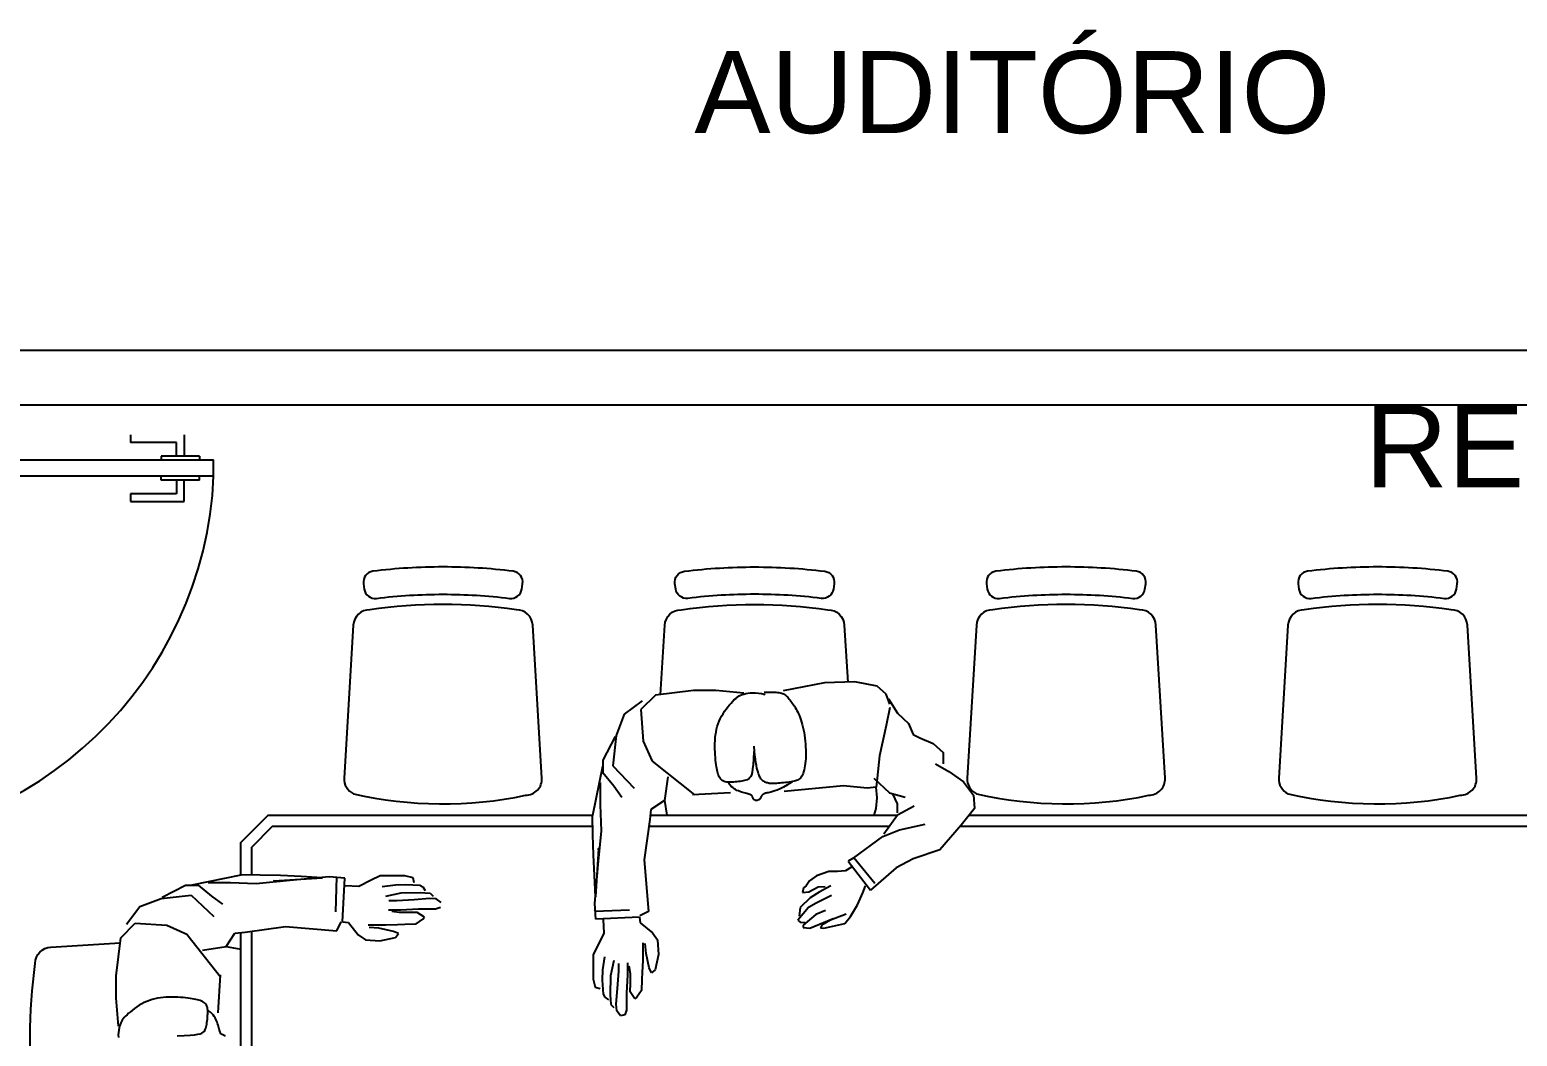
# Model space of a CAD drawing. Header units: millimetres. Extents: x 165 to 269, y 52 to 121.
# Drawn here: x 195.995 to 198.717, y 59.121 to 60.962 of the extents above; entities that cross this region are included whole.
import ezdxf

# ---------------------------------------------------------------- set-up
doc = ezdxf.new("R2010")
doc.units = ezdxf.units.MM
doc.layers.add('FAM ARQUITETURA', color=253, linetype='Continuous')
doc.styles.get("Standard").update_dxf_attribs({"font": 'arial.ttf'})

# ---------------------------------------------------------------- blocks, each defined once
blk = doc.blocks.new('FAM ARQUITETURA')
at = {"layer": 'FAM ARQUITETURA'}
for p, q in [((10.36, -2.8), (5.53, -2.8)), ((9.4, -2.9), (5.63, -2.9)), ((6.1781, -2.954), (6.1781, -2.968)), ((6.2761, -2.954), (6.2761, -2.993)), ((6.1921, -2.968), (6.1781, -2.968)), ((6.2621, -2.968), (6.1921, -2.968)), ((6.1921, -2.968), (6.1921, -2.968)), ((6.3041, -2.993), (6.2341, -2.993)), ((6.2341, -2.993), (6.2341, -3)), ((6.2621, -2.993), (6.2621, -2.968)), ((6.3041, -2.993), (6.3041, -3)), ((5.63, -3), (6.33, -3)), ((6.33, -3.03), (6.33, -3)), ((6.33, -3.03), (5.63, -3.03)), ((6.2341, -3.037), (6.2341, -3.03)), ((6.3041, -3.037), (6.2341, -3.037)), ((6.2621, -3.037), (6.2621, -3.062)), ((6.2761, -3.076), (6.2761, -3.037)), ((6.3041, -3.037), (6.3041, -3.03)), ((6.1781, -3.062), (6.1781, -3.076)), ((6.1921, -3.062), (6.1781, -3.062)), ((6.1921, -3.062), (6.1921, -3.062)), ((6.2621, -3.062), (6.1921, -3.062)), ((6.1781, -3.076), (6.2761, -3.076))]:
    blk.add_line(p, q, dxfattribs=at)
at = {"layer": 'FAM ARQUITETURA', "linetype": 'Continuous'}
for p, q in [((7.208, -3.4221), (7.1386, -3.4303)), ((7.2491, -3.4221), (7.208, -3.4221)), ((7.3003, -3.4264), (7.2491, -3.4221)), ((7.2942, -3.4304), (7.297, -3.4293)), ((7.297, -3.4293), (7.3001, -3.4283)), ((7.3001, -3.4283), (7.3035, -3.4274)), ((7.3035, -3.4274), (7.3073, -3.4267)), ((7.3073, -3.4267), (7.3115, -3.4262)), ((7.3115, -3.4262), (7.3162, -3.4259)), ((7.3162, -3.4259), (7.3212, -3.426)), ((7.3212, -3.426), (7.3267, -3.4265)), ((7.3267, -3.4265), (7.3326, -3.4275)), ((7.3326, -3.4275), (7.339, -3.4289)), ((7.3372, -3.4249), (7.3423, -3.4249)), ((7.3423, -3.4249), (7.347, -3.4249)), ((7.347, -3.4249), (7.3512, -3.4249)), ((7.3512, -3.4249), (7.355, -3.4249)), ((7.355, -3.4249), (7.3584, -3.425)), ((7.3584, -3.425), (7.3616, -3.4252)), ((7.3616, -3.4252), (7.3644, -3.4255)), ((7.3644, -3.4255), (7.3669, -3.4259)), ((7.3669, -3.4259), (7.3691, -3.4264)), ((7.3691, -3.4264), (7.3711, -3.4271)), ((7.3711, -3.4271), (7.3729, -3.428)), ((7.4478, -3.408), (7.3721, -3.4222)), ((7.3729, -3.428), (7.3746, -3.429)), ((7.3746, -3.429), (7.3761, -3.4301)), ((7.5034, -3.406), (7.4478, -3.408)), ((7.5442, -3.4141), (7.5034, -3.406)), ((7.5608, -3.4286), (7.5442, -3.4141)), ((7.567, -3.4469), (7.5608, -3.4286)), ((7.114, -3.4406), (7.0812, -3.4651)), ((7.1386, -3.4303), (7.1119, -3.4568)), ((7.2649, -3.4598), (7.2679, -3.4557)), ((7.2679, -3.4557), (7.2709, -3.4518)), ((7.2709, -3.4518), (7.2739, -3.4481)), ((7.2739, -3.4481), (7.2768, -3.4448)), ((7.2768, -3.4448), (7.2796, -3.4418)), ((7.2796, -3.4418), (7.2821, -3.4391)), ((7.2821, -3.4391), (7.2846, -3.4368)), ((7.2846, -3.4368), (7.2869, -3.4349)), ((7.2869, -3.4349), (7.2892, -3.4332)), ((7.2892, -3.4332), (7.2916, -3.4317)), ((7.2916, -3.4317), (7.2942, -3.4304)), ((7.3761, -3.4301), (7.3776, -3.4314)), ((7.3776, -3.4314), (7.379, -3.4328)), ((7.379, -3.4328), (7.3804, -3.4343)), ((7.3804, -3.4343), (7.3819, -3.4359)), ((7.3819, -3.4359), (7.3833, -3.4377)), ((7.3833, -3.4377), (7.3848, -3.4395)), ((7.3848, -3.4395), (7.3863, -3.4415)), ((7.3863, -3.4415), (7.3879, -3.4436)), ((7.3879, -3.4436), (7.3894, -3.4458)), ((7.3894, -3.4458), (7.391, -3.4482)), ((7.391, -3.4482), (7.3926, -3.4506)), ((7.3926, -3.4506), (7.3941, -3.4531)), ((7.3941, -3.4531), (7.3957, -3.4558)), ((7.3957, -3.4558), (7.3973, -3.4586)), ((7.567, -3.4531), (7.5607, -3.4859)), ((7.5649, -3.4368), (7.5811, -3.4634)), ((7.0812, -3.4651), (7.0666, -3.5041)), ((7.1119, -3.4568), (7.1157, -3.5144)), ((7.2515, -3.4878), (7.2531, -3.4829)), ((7.2531, -3.4829), (7.2549, -3.4781)), ((7.2549, -3.4781), (7.257, -3.4734)), ((7.257, -3.4734), (7.2594, -3.4687)), ((7.2594, -3.4687), (7.2621, -3.4642)), ((7.2621, -3.4642), (7.2649, -3.4598)), ((7.3973, -3.4586), (7.3988, -3.4615)), ((7.3988, -3.4615), (7.4003, -3.4647)), ((7.4003, -3.4647), (7.4018, -3.4681)), ((7.4018, -3.4681), (7.4032, -3.4717)), ((7.4032, -3.4717), (7.4046, -3.4755)), ((7.4046, -3.4755), (7.4059, -3.4797)), ((7.4059, -3.4797), (7.4071, -3.4841)), ((7.5811, -3.4634), (7.6015, -3.4819)), ((7.6015, -3.4819), (7.6098, -3.5024)), ((7.0646, -3.5061), (7.0421, -3.5491)), ((7.0666, -3.5041), (7.0604, -3.5594)), ((7.2475, -3.5134), (7.2479, -3.5081)), ((7.2479, -3.5081), (7.2484, -3.5029)), ((7.2484, -3.5029), (7.2492, -3.4978)), ((7.2492, -3.4978), (7.2503, -3.4928)), ((7.2503, -3.4928), (7.2515, -3.4878)), ((7.4071, -3.4841), (7.4083, -3.4887)), ((7.4083, -3.4887), (7.4093, -3.4935)), ((7.4093, -3.4935), (7.4103, -3.4985)), ((7.4103, -3.4985), (7.4111, -3.5036)), ((7.4111, -3.5036), (7.4118, -3.5089)), ((7.4118, -3.5089), (7.4124, -3.5142)), ((7.5607, -3.4859), (7.5483, -3.5412)), ((7.6098, -3.5024), (7.6222, -3.5084)), ((7.6222, -3.5084), (7.6468, -3.5187)), ((7.1157, -3.5144), (7.1323, -3.5512)), ((7.2472, -3.5187), (7.2475, -3.5134)), ((7.2472, -3.524), (7.2472, -3.5187)), ((7.2472, -3.5293), (7.2472, -3.524)), ((7.2474, -3.5345), (7.2472, -3.5293)), ((7.2477, -3.5396), (7.2474, -3.5345)), ((7.3182, -3.5333), (7.3176, -3.5466)), ((7.3196, -3.5327), (7.3189, -3.5238)), ((7.3204, -3.5406), (7.3196, -3.5327)), ((7.4124, -3.5142), (7.4129, -3.5196)), ((7.4129, -3.5196), (7.4132, -3.5251)), ((7.4132, -3.5251), (7.4135, -3.5305)), ((7.4135, -3.5305), (7.4135, -3.5358)), ((7.4135, -3.5358), (7.4135, -3.541)), ((7.6468, -3.5187), (7.6651, -3.5352)), ((7.6651, -3.5352), (7.665, -3.5558)), ((7.024, -3.6501), (7.0421, -3.5604)), ((7.0421, -3.5491), (7.0421, -3.5717)), ((7.0604, -3.5594), (7.0994, -3.6005)), ((7.1323, -3.5512), (7.21, -3.6128)), ((7.2481, -3.5444), (7.2477, -3.5396)), ((7.2485, -3.5491), (7.2481, -3.5444)), ((7.249, -3.5534), (7.2485, -3.5491)), ((7.2495, -3.5575), (7.249, -3.5534)), ((7.25, -3.5612), (7.2495, -3.5575)), ((7.2506, -3.5646), (7.25, -3.5612)), ((7.2512, -3.5677), (7.2506, -3.5646)), ((7.3161, -3.5653), (7.3152, -3.5715)), ((7.3169, -3.5572), (7.3161, -3.5653)), ((7.3176, -3.5466), (7.3169, -3.5572)), ((7.3213, -3.5476), (7.3204, -3.5406)), ((7.3222, -3.5537), (7.3213, -3.5476)), ((7.3232, -3.559), (7.3222, -3.5537)), ((7.3242, -3.5636), (7.3232, -3.559)), ((7.3252, -3.5676), (7.3242, -3.5636)), ((7.4113, -3.5635), (7.4105, -3.5671)), ((7.412, -3.5596), (7.4113, -3.5635)), ((7.4125, -3.5553), (7.412, -3.5596)), ((7.413, -3.5508), (7.4125, -3.5553)), ((7.4133, -3.546), (7.413, -3.5508)), ((7.4135, -3.541), (7.4133, -3.546)), ((7.5483, -3.5412), (7.5441, -3.5822)), ((7.6509, -3.5558), (7.6754, -3.57)), ((7.0379, -3.6312), (7.0379, -3.5902)), ((7.0421, -3.5717), (7.0624, -3.5962)), ((7.1609, -3.58), (7.1547, -3.623)), ((7.2519, -3.5706), (7.2512, -3.5677)), ((7.2526, -3.5732), (7.2519, -3.5706)), ((7.2534, -3.5757), (7.2526, -3.5732)), ((7.2543, -3.5779), (7.2534, -3.5757)), ((7.2552, -3.5799), (7.2543, -3.5779)), ((7.2562, -3.5818), (7.2552, -3.5799)), ((7.2574, -3.5834), (7.2562, -3.5818)), ((7.2587, -3.5849), (7.2574, -3.5834)), ((7.2602, -3.5862), (7.2587, -3.5849)), ((7.2619, -3.5872), (7.2602, -3.5862)), ((7.2639, -3.5881), (7.2619, -3.5872)), ((7.2662, -3.5888), (7.2639, -3.5881)), ((7.2688, -3.5892), (7.2662, -3.5888)), ((7.2716, -3.5895), (7.2688, -3.5892)), ((7.2746, -3.5896), (7.2716, -3.5895)), ((7.2747, -3.5944), (7.2722, -3.5911)), ((7.2777, -3.5895), (7.2746, -3.5896)), ((7.281, -3.5894), (7.2777, -3.5895)), ((7.2842, -3.5891), (7.281, -3.5894)), ((7.2875, -3.5888), (7.2842, -3.5891)), ((7.2906, -3.5884), (7.2875, -3.5888)), ((7.2936, -3.5881), (7.2906, -3.5884)), ((7.2964, -3.5877), (7.2936, -3.5881)), ((7.2991, -3.5872), (7.2964, -3.5877)), ((7.3016, -3.5866), (7.2991, -3.5872)), ((7.3039, -3.5859), (7.3016, -3.5866)), ((7.3061, -3.5851), (7.3039, -3.5859)), ((7.3081, -3.584), (7.3061, -3.5851)), ((7.3098, -3.5827), (7.3081, -3.584)), ((7.3114, -3.5812), (7.3098, -3.5827)), ((7.3128, -3.579), (7.3114, -3.5812)), ((7.3141, -3.5759), (7.3128, -3.579)), ((7.3152, -3.5715), (7.3141, -3.5759)), ((7.3261, -3.571), (7.3252, -3.5676)), ((7.327, -3.574), (7.3261, -3.571)), ((7.3279, -3.5765), (7.327, -3.574)), ((7.3288, -3.5787), (7.3279, -3.5765)), ((7.3296, -3.5805), (7.3288, -3.5787)), ((7.3305, -3.5821), (7.3296, -3.5805)), ((7.3314, -3.5834), (7.3305, -3.5821)), ((7.3323, -3.5846), (7.3314, -3.5834)), ((7.3334, -3.5857), (7.3323, -3.5846)), ((7.3345, -3.5867), (7.3334, -3.5857)), ((7.3358, -3.5876), (7.3345, -3.5867)), ((7.3371, -3.5885), (7.3358, -3.5876)), ((7.3386, -3.5892), (7.3371, -3.5885)), ((7.3401, -3.5899), (7.3386, -3.5892)), ((7.3416, -3.5905), (7.3401, -3.5899)), ((7.3433, -3.591), (7.3416, -3.5905)), ((7.345, -3.5914), (7.3433, -3.591)), ((7.3467, -3.5917), (7.345, -3.5914)), ((7.3486, -3.5919), (7.3467, -3.5917)), ((7.3505, -3.592), (7.3486, -3.5919)), ((7.3526, -3.592), (7.3505, -3.592)), ((7.3548, -3.592), (7.3526, -3.592)), ((7.3572, -3.5919), (7.3548, -3.592)), ((7.3599, -3.5917), (7.3572, -3.5919)), ((7.3628, -3.5915), (7.3599, -3.5917)), ((7.3659, -3.5912), (7.3628, -3.5915)), ((7.3692, -3.5909), (7.3659, -3.5912)), ((7.3726, -3.5905), (7.3692, -3.5909)), ((7.3761, -3.5902), (7.3726, -3.5905)), ((7.3796, -3.5898), (7.3761, -3.5902)), ((7.383, -3.5893), (7.3796, -3.5898)), ((7.3886, -3.5894), (7.3803, -3.5944)), ((7.3862, -3.5889), (7.383, -3.5893)), ((7.3892, -3.5884), (7.3862, -3.5889)), ((7.392, -3.5879), (7.3892, -3.5884)), ((7.3944, -3.5873), (7.392, -3.5879)), ((7.3966, -3.5866), (7.3944, -3.5873)), ((7.3986, -3.5858), (7.3966, -3.5866)), ((7.4004, -3.5848), (7.3986, -3.5858)), ((7.4021, -3.5836), (7.4004, -3.5848)), ((7.4036, -3.5822), (7.4021, -3.5836)), ((7.405, -3.5805), (7.4036, -3.5822)), ((7.4063, -3.5784), (7.405, -3.5805)), ((7.4075, -3.5761), (7.4063, -3.5784)), ((7.4086, -3.5734), (7.4075, -3.5761)), ((7.4096, -3.5704), (7.4086, -3.5734)), ((7.4105, -3.5671), (7.4096, -3.5704)), ((7.5379, -3.5822), (7.5669, -3.609)), ((7.5441, -3.5822), (7.542, -3.5987)), ((7.6754, -3.57), (7.702, -3.5886)), ((7.702, -3.5886), (7.7203, -3.6131)), ((7.0624, -3.5962), (7.0769, -3.6167)), ((7.2756, -3.6088), (7.2062, -3.6128)), ((7.2772, -3.5972), (7.2747, -3.5944)), ((7.2797, -3.5995), (7.2772, -3.5972)), ((7.2823, -3.6015), (7.2797, -3.5995)), ((7.285, -3.6031), (7.2823, -3.6015)), ((7.2876, -3.6045), (7.285, -3.6031)), ((7.2903, -3.6056), (7.2876, -3.6045)), ((7.2929, -3.6066), (7.2903, -3.6056)), ((7.2956, -3.6075), (7.2929, -3.6066)), ((7.2982, -3.6084), (7.2956, -3.6075)), ((7.3008, -3.6091), (7.2982, -3.6084)), ((7.3032, -3.6098), (7.3008, -3.6091)), ((7.3055, -3.6105), (7.3032, -3.6098)), ((7.3076, -3.611), (7.3055, -3.6105)), ((7.3094, -3.6116), (7.3076, -3.611)), ((7.311, -3.6121), (7.3094, -3.6116)), ((7.3123, -3.6126), (7.311, -3.6121)), ((7.3133, -3.6131), (7.3123, -3.6126)), ((7.314, -3.6136), (7.3133, -3.6131)), ((7.3146, -3.6141), (7.314, -3.6136)), ((7.3151, -3.6146), (7.3146, -3.6141)), ((7.3154, -3.6152), (7.3151, -3.6146)), ((7.3157, -3.6158), (7.3154, -3.6152)), ((7.316, -3.6165), (7.3157, -3.6158)), ((7.3163, -3.6173), (7.316, -3.6165)), ((7.3166, -3.6181), (7.3163, -3.6173)), ((7.317, -3.6189), (7.3166, -3.6181)), ((7.3174, -3.6198), (7.317, -3.6189)), ((7.3179, -3.6206), (7.3174, -3.6198)), ((7.3298, -3.6198), (7.3292, -3.6205)), ((7.3302, -3.6191), (7.3298, -3.6198)), ((7.3307, -3.6183), (7.3302, -3.6191)), ((7.3311, -3.6175), (7.3307, -3.6183)), ((7.3314, -3.6167), (7.3311, -3.6175)), ((7.3318, -3.616), (7.3314, -3.6167)), ((7.3322, -3.6153), (7.3318, -3.616)), ((7.3326, -3.6146), (7.3322, -3.6153)), ((7.3331, -3.614), (7.3326, -3.6146)), ((7.3336, -3.6134), (7.3331, -3.614)), ((7.3341, -3.6128), (7.3336, -3.6134)), ((7.3347, -3.6123), (7.3341, -3.6128)), ((7.3353, -3.6118), (7.3347, -3.6123)), ((7.336, -3.6114), (7.3353, -3.6118)), ((7.3367, -3.611), (7.336, -3.6114)), ((7.3375, -3.6106), (7.3367, -3.611)), ((7.3385, -3.6103), (7.3375, -3.6106)), ((7.3396, -3.6099), (7.3385, -3.6103)), ((7.341, -3.6096), (7.3396, -3.6099)), ((7.3427, -3.6092), (7.341, -3.6096)), ((7.3446, -3.6087), (7.3427, -3.6092)), ((7.347, -3.6082), (7.3446, -3.6087)), ((7.3497, -3.6076), (7.347, -3.6082)), ((7.353, -3.6068), (7.3497, -3.6076)), ((7.3568, -3.6056), (7.353, -3.6068)), ((7.3614, -3.6039), (7.3568, -3.6056)), ((7.3667, -3.6015), (7.3614, -3.6039)), ((7.373, -3.5984), (7.3667, -3.6015)), ((7.3803, -3.5944), (7.373, -3.5984)), ((7.4826, -3.5964), (7.3741, -3.6066)), ((7.5258, -3.6007), (7.4826, -3.5964)), ((7.542, -3.5987), (7.5258, -3.6007)), ((7.5669, -3.609), (7.5956, -3.617)), ((7.581, -3.6293), (7.5728, -3.611)), ((7.7203, -3.6131), (7.7224, -3.6376)), ((7.0399, -3.6783), (7.0379, -3.6312)), ((7.1301, -3.6393), (7.1281, -3.6578)), ((7.1547, -3.623), (7.1301, -3.6393)), ((7.1547, -3.623), (7.1592, -3.65)), ((7.3185, -3.6213), (7.3179, -3.6206)), ((7.3192, -3.6219), (7.3185, -3.6213)), ((7.32, -3.6225), (7.3192, -3.6219)), ((7.3209, -3.6228), (7.32, -3.6225)), ((7.3219, -3.623), (7.3209, -3.6228)), ((7.3229, -3.6231), (7.3219, -3.623)), ((7.324, -3.6231), (7.3229, -3.6231)), ((7.325, -3.6229), (7.324, -3.6231)), ((7.326, -3.6226), (7.325, -3.6229)), ((7.327, -3.6222), (7.326, -3.6226)), ((7.3278, -3.6217), (7.327, -3.6222)), ((7.3286, -3.6211), (7.3278, -3.6217)), ((7.3292, -3.6205), (7.3286, -3.6211)), ((7.581, -3.6458), (7.581, -3.6293)), ((7.6118, -3.6336), (7.581, -3.6498)), ((7.7224, -3.6376), (7.6978, -3.6684)), ((7.1281, -3.6578), (7.1176, -3.7316)), ((7.581, -3.6498), (7.5565, -3.6848)), ((7.5852, -3.6766), (7.6322, -3.6664)), ((7.6978, -3.6684), (7.6587, -3.7134)), ((7.0337, -3.7398), (7.0399, -3.6783)), ((7.5013, -3.728), (7.5544, -3.6888)), ((7.5544, -3.6888), (7.5852, -3.6766)), ((7.5012, -3.7278), (7.4908, -3.7338)), ((7.5398, -3.7749), (7.5012, -3.7278)), ((7.6587, -3.7134), (7.6097, -3.7299)), ((7.0274, -3.8114), (7.0337, -3.7398)), ((7.1176, -3.7316), (7.1259, -3.826)), ((7.4556, -3.753), (7.4333, -3.7611)), ((7.4718, -3.753), (7.4556, -3.753)), ((7.4859, -3.7515), (7.4718, -3.753)), ((7.4971, -3.7449), (7.4859, -3.7515)), ((7.4908, -3.7338), (7.5319, -3.7872)), ((7.5789, -3.7461), (7.5319, -3.7872)), ((7.6097, -3.7299), (7.5789, -3.7461)), ((6.2358, -3.8001), (6.2788, -3.7776)), ((6.2788, -3.7776), (6.3014, -3.7776)), ((6.3798, -3.7595), (6.2901, -3.7776)), ((6.3014, -3.7776), (6.3259, -3.798)), ((6.3609, -3.7734), (6.3199, -3.7734)), ((6.408, -3.7755), (6.3609, -3.7734)), ((6.4695, -3.7692), (6.408, -3.7755)), ((6.5411, -3.7629), (6.4695, -3.7692)), ((6.5699, -3.765), (6.5411, -3.7629)), ((6.5536, -3.8265), (6.5556, -3.7629)), ((6.566, -3.8447), (6.5699, -3.765)), ((6.5705, -3.7782), (6.5954, -3.7797)), ((6.5954, -3.7797), (6.6181, -3.7684)), ((6.6181, -3.7684), (6.6347, -3.76)), ((6.6347, -3.76), (6.6793, -3.76)), ((6.6385, -3.7804), (6.6627, -3.7773)), ((6.6627, -3.7773), (6.6815, -3.7766)), ((6.6793, -3.76), (6.6943, -3.7638)), ((6.6815, -3.7766), (6.7072, -3.7781)), ((6.6943, -3.7638), (6.6966, -3.7728)), ((6.7072, -3.7781), (6.7125, -3.7812)), ((6.7125, -3.7812), (6.7171, -3.7879)), ((7.4096, -3.7827), (7.4074, -3.7915)), ((7.414, -3.779), (7.4096, -3.7827)), ((7.42, -3.77), (7.414, -3.779)), ((7.4193, -3.79), (7.4362, -3.7812)), ((7.4333, -3.7611), (7.42, -3.77)), ((7.4362, -3.7812), (7.4489, -3.7804)), ((7.4592, -3.779), (7.4378, -3.7908)), ((7.5178, -3.7916), (7.5229, -3.779)), ((6.1948, -3.8167), (6.2338, -3.8022)), ((6.2338, -3.8022), (6.2891, -3.7959)), ((6.2891, -3.7959), (6.3302, -3.8349)), ((6.3259, -3.798), (6.3464, -3.8125)), ((6.6453, -3.7978), (6.6732, -3.7917)), ((6.665, -3.8068), (6.6506, -3.8068)), ((6.6967, -3.8046), (6.665, -3.8068)), ((6.6732, -3.7917), (6.708, -3.791)), ((6.7254, -3.8023), (6.6967, -3.8046)), ((6.708, -3.791), (6.7261, -3.7925)), ((6.7374, -3.803), (6.7254, -3.8023)), ((6.7261, -3.7925), (6.7314, -3.7978)), ((6.7466, -3.8098), (6.7374, -3.803)), ((7.4215, -3.8011), (7.4029, -3.819)), ((7.4074, -3.7915), (7.4193, -3.79)), ((7.4378, -3.7908), (7.4215, -3.8011)), ((7.4607, -3.7967), (7.4325, -3.8108)), ((7.5081, -3.8138), (7.5178, -3.7916)), ((6.1703, -3.8495), (6.1948, -3.8167)), ((6.6498, -3.8227), (6.6717, -3.8227)), ((6.6695, -3.828), (6.6559, -3.8258)), ((6.6876, -3.828), (6.6695, -3.828)), ((6.6717, -3.8227), (6.705, -3.8211)), ((6.7027, -3.828), (6.6876, -3.828)), ((6.7156, -3.8362), (6.7027, -3.828)), ((6.705, -3.8211), (6.736, -3.8211)), ((6.7125, -3.8401), (6.7156, -3.8362)), ((6.736, -3.8211), (6.745, -3.8182)), ((7.0295, -3.8402), (7.0274, -3.8114)), ((7.091, -3.8239), (7.0274, -3.8259)), ((7.1091, -3.8363), (7.0295, -3.8402)), ((7.1091, -3.8363), (7.1107, -3.8469)), ((7.1259, -3.826), (7.1096, -3.834)), ((7.4185, -3.819), (7.3992, -3.8419)), ((7.4029, -3.819), (7.4014, -3.8345)), ((7.4318, -3.8315), (7.4088, -3.8508)), ((7.4325, -3.8108), (7.4185, -3.819)), ((7.4496, -3.8241), (7.4318, -3.8315)), ((7.4873, -3.8308), (7.4585, -3.8419)), ((7.4851, -3.8479), (7.4955, -3.8353)), ((7.4955, -3.8353), (7.5081, -3.8138)), ((6.16, -3.8741), (6.1865, -3.8475)), ((6.1865, -3.8475), (6.2441, -3.8512)), ((6.2441, -3.8512), (6.2809, -3.8678)), ((6.369, -3.8657), (6.3875, -3.8636)), ((6.3875, -3.8636), (6.4613, -3.8532)), ((6.4613, -3.8532), (6.5556, -3.8614)), ((6.5556, -3.8614), (6.5636, -3.8452)), ((6.566, -3.8447), (6.5766, -3.8462)), ((6.5766, -3.8462), (6.5947, -3.8688)), ((6.6128, -3.8507), (6.6453, -3.8506)), ((6.6325, -3.8568), (6.6144, -3.8552)), ((6.659, -3.8628), (6.6325, -3.8568)), ((6.6453, -3.8506), (6.6665, -3.8499)), ((6.668, -3.8665), (6.659, -3.8628)), ((6.6665, -3.8499), (6.6801, -3.8491)), ((6.6801, -3.8491), (6.7004, -3.8484)), ((6.7004, -3.8484), (6.7125, -3.8401)), ((7.0427, -3.8408), (7.0442, -3.8657)), ((7.1107, -3.8469), (7.1333, -3.8651)), ((7.3992, -3.8419), (7.4029, -3.8456)), ((7.4029, -3.8456), (7.4126, -3.8464)), ((7.4088, -3.8508), (7.4088, -3.8552)), ((7.4088, -3.8552), (7.4206, -3.8567)), ((7.4206, -3.8567), (7.4637, -3.839)), ((7.4429, -3.8508), (7.4407, -3.856)), ((7.4407, -3.856), (7.4466, -3.8567)), ((7.4585, -3.8419), (7.4429, -3.8508)), ((7.4466, -3.8567), (7.4851, -3.8479)), ((6.1518, -3.9435), (6.16, -3.8741)), ((6.2809, -3.8678), (6.3425, -3.9455)), ((6.3097, -3.8965), (6.3527, -3.8902)), ((6.3527, -3.8902), (6.369, -3.8657)), ((6.3527, -3.8902), (6.3797, -3.8947)), ((6.5947, -3.8688), (6.6076, -3.8779)), ((6.6076, -3.8779), (6.634, -3.8794)), ((6.634, -3.8794), (6.6627, -3.8734)), ((6.6627, -3.8734), (6.668, -3.8665)), ((7.0329, -3.8884), (7.0245, -3.905)), ((7.0442, -3.8657), (7.0329, -3.8884)), ((7.1151, -3.8831), (7.1151, -3.9157)), ((7.1212, -3.9028), (7.1197, -3.8847)), ((7.1333, -3.8651), (7.1424, -3.8779)), ((7.1424, -3.8779), (7.1439, -3.9044)), ((7.0245, -3.905), (7.0245, -3.9496)), ((7.0449, -3.9088), (7.0418, -3.933)), ((7.0623, -3.9156), (7.0562, -3.9435)), ((7.1151, -3.9157), (7.1144, -3.9368)), ((7.1272, -3.9293), (7.1212, -3.9028)), ((7.1439, -3.9044), (7.1378, -3.933)), ((6.1518, -3.9847), (6.1518, -3.9435)), ((6.3385, -4.0111), (6.3425, -3.9417)), ((7.0418, -3.933), (7.0411, -3.9518)), ((7.0562, -3.9435), (7.0554, -3.9783)), ((7.0691, -3.967), (7.0713, -3.9353)), ((7.0713, -3.9353), (7.0713, -3.9209)), ((7.0872, -3.942), (7.0856, -3.9753)), ((7.0872, -3.9201), (7.0872, -3.942)), ((7.0925, -3.9398), (7.0902, -3.9262)), ((7.0925, -3.9579), (7.0925, -3.9398)), ((7.1144, -3.9368), (7.1136, -3.9504)), ((7.131, -3.9383), (7.1272, -3.9293)), ((7.1378, -3.933), (7.131, -3.9383)), ((7.0245, -3.9496), (7.0282, -3.9647)), ((7.0282, -3.9647), (7.0373, -3.9669)), ((7.0411, -3.9518), (7.0426, -3.9775)), ((7.0667, -3.9957), (7.0691, -3.967)), ((7.0924, -3.973), (7.0925, -3.9579)), ((7.1007, -3.9859), (7.0924, -3.973)), ((7.1128, -3.9708), (7.1046, -3.9829)), ((7.1136, -3.9504), (7.1128, -3.9708)), ((6.1561, -4.0358), (6.1518, -3.9847)), ((6.1895, -4.0005), (6.1854, -4.0034)), ((6.1939, -3.9976), (6.1895, -4.0005)), ((6.1984, -3.9949), (6.1939, -3.9976)), ((6.2031, -3.9925), (6.1984, -3.9949)), ((6.2078, -3.9904), (6.2031, -3.9925)), ((6.2126, -3.9886), (6.2078, -3.9904)), ((6.2175, -3.9871), (6.2126, -3.9886)), ((6.2225, -3.9858), (6.2175, -3.9871)), ((6.2275, -3.9848), (6.2225, -3.9858)), ((6.2326, -3.984), (6.2275, -3.9848)), ((6.2378, -3.9834), (6.2326, -3.984)), ((6.2431, -3.983), (6.2378, -3.9834)), ((6.2484, -3.9828), (6.2431, -3.983)), ((6.2537, -3.9827), (6.2484, -3.9828)), ((6.259, -3.9828), (6.2537, -3.9827)), ((6.2642, -3.983), (6.259, -3.9828)), ((6.2693, -3.9832), (6.2642, -3.983)), ((6.2741, -3.9836), (6.2693, -3.9832)), ((6.2788, -3.984), (6.2741, -3.9836)), ((6.2831, -3.9845), (6.2788, -3.984)), ((6.2872, -3.985), (6.2831, -3.9845)), ((6.2909, -3.9856), (6.2872, -3.985)), ((6.2943, -3.9861), (6.2909, -3.9856)), ((6.2974, -3.9868), (6.2943, -3.9861)), ((6.3003, -3.9874), (6.2974, -3.9868)), ((6.3029, -3.9882), (6.3003, -3.9874)), ((6.3053, -3.989), (6.3029, -3.9882)), ((6.3076, -3.9898), (6.3053, -3.989)), ((6.3096, -3.9907), (6.3076, -3.9898)), ((6.3115, -3.9918), (6.3096, -3.9907)), ((6.3131, -3.9929), (6.3115, -3.9918)), ((6.3146, -3.9942), (6.3131, -3.9929)), ((6.3159, -3.9957), (6.3146, -3.9942)), ((6.3169, -3.9975), (6.3159, -3.9957)), ((6.3178, -3.9994), (6.3169, -3.9975)), ((6.3185, -4.0017), (6.3178, -3.9994)), ((7.0426, -3.9775), (7.0456, -3.9828)), ((7.0456, -3.9828), (7.0524, -3.9874)), ((7.0554, -3.9783), (7.057, -3.9964)), ((7.057, -3.9964), (7.0622, -4.0017)), ((7.0675, -4.0077), (7.0667, -3.9957)), ((7.0856, -3.9753), (7.0856, -4.0063)), ((7.1046, -3.9829), (7.1007, -3.9859)), ((6.1614, -4.0272), (6.1601, -4.0297)), ((6.1629, -4.0248), (6.1614, -4.0272)), ((6.1646, -4.0224), (6.1629, -4.0248)), ((6.1665, -4.0201), (6.1646, -4.0224)), ((6.1688, -4.0177), (6.1665, -4.0201)), ((6.1715, -4.0151), (6.1688, -4.0177)), ((6.1745, -4.0123), (6.1715, -4.0151)), ((6.1778, -4.0094), (6.1745, -4.0123)), ((6.1815, -4.0064), (6.1778, -4.0094)), ((6.1854, -4.0034), (6.1815, -4.0064)), ((6.3178, -4.0291), (6.3181, -4.0261)), ((6.3181, -4.0261), (6.3185, -4.023)), ((6.3189, -4.0043), (6.3185, -4.0017)), ((6.3185, -4.023), (6.3188, -4.0198)), ((6.3188, -4.0198), (6.319, -4.0165)), ((6.3192, -4.0071), (6.3189, -4.0043)), ((6.319, -4.0165), (6.3192, -4.0133)), ((6.3193, -4.0101), (6.3192, -4.0071)), ((6.3192, -4.0133), (6.3193, -4.0101)), ((6.3241, -4.0102), (6.3208, -4.0077)), ((6.3268, -4.0127), (6.3241, -4.0102)), ((6.3292, -4.0153), (6.3268, -4.0127)), ((6.3312, -4.0179), (6.3292, -4.0153)), ((6.3328, -4.0205), (6.3312, -4.0179)), ((6.3342, -4.0231), (6.3328, -4.0205)), ((6.3353, -4.0258), (6.3342, -4.0231)), ((6.3363, -4.0285), (6.3353, -4.0258)), ((7.0743, -4.0169), (7.0675, -4.0077)), ((7.0826, -4.0153), (7.0743, -4.0169)), ((7.0856, -4.0063), (7.0826, -4.0153)), ((6.1559, -4.0471), (6.1556, -4.0517)), ((6.1556, -4.0517), (6.1557, -4.0567)), ((6.1564, -4.0428), (6.1559, -4.0471)), ((6.1571, -4.039), (6.1564, -4.0428)), ((6.158, -4.0356), (6.1571, -4.039)), ((6.159, -4.0325), (6.158, -4.0356)), ((6.1601, -4.0297), (6.159, -4.0325)), ((6.263, -4.0537), (6.2763, -4.0531)), ((6.2763, -4.0531), (6.2869, -4.0524)), ((6.2869, -4.0524), (6.295, -4.0516)), ((6.295, -4.0516), (6.3012, -4.0507)), ((6.3012, -4.0507), (6.3056, -4.0496)), ((6.3056, -4.0496), (6.3087, -4.0484)), ((6.3087, -4.0484), (6.3109, -4.047)), ((6.3109, -4.047), (6.3124, -4.0454)), ((6.3124, -4.0454), (6.3137, -4.0436)), ((6.3137, -4.0436), (6.3147, -4.0416)), ((6.3147, -4.0416), (6.3156, -4.0395)), ((6.3156, -4.0395), (6.3163, -4.0371)), ((6.3163, -4.0371), (6.3169, -4.0346)), ((6.3169, -4.0346), (6.3174, -4.032)), ((6.3174, -4.032), (6.3178, -4.0291)), ((6.3372, -4.0311), (6.3363, -4.0285)), ((6.3381, -4.0337), (6.3372, -4.0311)), ((6.3388, -4.0363), (6.3381, -4.0337)), ((6.3395, -4.0387), (6.3388, -4.0363)), ((6.3402, -4.041), (6.3395, -4.0387)), ((6.3407, -4.0431), (6.3402, -4.041)), ((6.3413, -4.0449), (6.3407, -4.0431)), ((6.3418, -4.0465), (6.3413, -4.0449)), ((6.3423, -4.0478), (6.3418, -4.0465)), ((6.3428, -4.0488), (6.3423, -4.0478)), ((6.3433, -4.0496), (6.3428, -4.0488)), ((6.3438, -4.0502), (6.3433, -4.0496)), ((6.3443, -4.0506), (6.3438, -4.0502)), ((6.3449, -4.0509), (6.3443, -4.0506)), ((6.3455, -4.0512), (6.3449, -4.0509)), ((6.3462, -4.0515), (6.3455, -4.0512)), ((6.347, -4.0518), (6.3462, -4.0515)), ((6.3478, -4.0521), (6.347, -4.0518)), ((6.3486, -4.0525), (6.3478, -4.0521)), ((6.3495, -4.053), (6.3486, -4.0525)), ((6.3503, -4.0535), (6.3495, -4.053)), ((6.351, -4.0541), (6.3503, -4.0535)), ((6.3516, -4.0548), (6.351, -4.0541))]:
    blk.add_line(p, q, dxfattribs=at)
at = {"layer": 'FAM ARQUITETURA', "linetype": 'ByBlock'}
for points in [[(6.7497, -3.2458, -0.030867), (6.8716, -3.2533, 0.408428), (6.8939, -3.2363), (6.8953, -3.2264, 0.419966), (6.878, -3.2037, 0.030916), (6.7497, -3.1958, 0.030916), (6.6214, -3.2037, 0.419966), (6.6041, -3.2264), (6.6055, -3.2363, 0.408428), (6.6277, -3.2533, -0.030867)], [(7.3198, -3.2458, 0.030867), (7.1978, -3.2533, -0.408428), (7.1756, -3.2363), (7.1741, -3.2264, -0.419966), (7.1915, -3.2037, -0.030916), (7.3198, -3.1958, -0.030916), (7.4481, -3.2037, -0.419966), (7.4654, -3.2264), (7.464, -3.2363, -0.408428), (7.4417, -3.2533, 0.030867)], [(7.8898, -3.2458, -0.030867), (8.0118, -3.2533, 0.408428), (8.0341, -3.2363), (8.0355, -3.2264, 0.419966), (8.0182, -3.2037, 0.030916), (7.8898, -3.1958, 0.030916), (7.7615, -3.2037, 0.419966), (7.7442, -3.2264), (7.7456, -3.2363, 0.408428), (7.7679, -3.2533, -0.030867)], [(8.4599, -3.2458, -0.030867), (8.5819, -3.2533, 0.408428), (8.6041, -3.2363), (8.6056, -3.2264, 0.419966), (8.5882, -3.2037, 0.030916), (8.4599, -3.1958, 0.030916), (8.3316, -3.2037, 0.419966), (8.3143, -3.2264), (8.3157, -3.2363, 0.408428), (8.338, -3.2533, -0.030867)], [(6.6155, -3.274, 0.399285), (6.5855, -3.3025), (6.5686, -3.5819, 0.305593), (6.5859, -3.6106, 0.109362), (6.9009, -3.6134, 0.429301), (6.9308, -3.5819), (6.9139, -3.3025, 0.399285), (6.8839, -3.274, 0.071734)], [(7.7556, -3.274, 0.399285), (7.7256, -3.3025), (7.7087, -3.5819, 0.305593), (7.726, -3.6106, 0.109362), (8.041, -3.6134, 0.429301), (8.071, -3.5819), (8.0541, -3.3025, 0.399285), (8.0241, -3.274, 0.071734)], [(8.3257, -3.274, 0.399285), (8.2957, -3.3025), (8.2788, -3.5819, 0.305593), (8.2961, -3.6106, 0.109362), (8.6111, -3.6134, 0.429301), (8.641, -3.5819), (8.6241, -3.3025, 0.399285), (8.5942, -3.274, 0.071734)]]:
    blk.add_lwpolyline(points, format="xyb", close=True, dxfattribs=at)
for points in [[(7.1479, -3.4292), (7.1556, -3.3025, -0.399285), (7.1855, -3.274, -0.071734), (7.454, -3.274, -0.399285), (7.484, -3.3025), (7.4903, -3.4065)], [(6.1362, -4.2258), (6.0322, -4.2195, -0.399285), (6.0037, -4.1895, -0.071734), (6.0037, -3.9211, -0.399285), (6.0322, -3.8911), (6.1589, -3.8834)]]:
    blk.add_lwpolyline(points, format="xyb", dxfattribs=at)
for points in [[(6.3797, -3.7596), (6.3797, -3.7), (6.4297, -3.65), (7.024, -3.65)], [(6.3999, -3.7592), (6.3997, -3.7083), (6.438, -3.67), (7.0237, -3.67)], [(7.1263, -3.67), (7.5669, -3.67)], [(7.1289, -3.65), (7.5809, -3.65)], [(7.6964, -3.67), (8.8216, -3.67)], [(7.7125, -3.65), (8.8132, -3.65)], [(6.3797, -4.3164), (6.3797, -3.8645)], [(6.3997, -4.3024), (6.3997, -3.8619)]]:
    blk.add_lwpolyline(points, dxfattribs=at)
at = {"layer": 'FAM ARQUITETURA', "linetype": 'Continuous'}
for points in [[(7.0354, -3.7225), (7.0345, -3.7106), (7.029, -3.7991), (7.029, -3.7991), (7.0268, -3.7605), (7.025, -3.7225), (7.0239, -3.6856), (7.0234, -3.65)], [(6.4522, -3.771), (6.4403, -3.7701), (6.5287, -3.7646), (6.5287, -3.7646), (6.4901, -3.7623), (6.4522, -3.7605), (6.4153, -3.7594), (6.3797, -3.759)]]:
    blk.add_lwpolyline(points, dxfattribs=at)
at = {"layer": 'FAM ARQUITETURA'}
blk.add_arc((5.63, -2.9993), 0.7007, 270, 357.4911, dxfattribs=at)
at = {"layer": 'FAM ARQUITETURA', "linetype": 'Continuous'}
blk.add_arc((7.439, -3.618), 0.1048, 342.2191, 10.5893, dxfattribs=at)

msp = doc.modelspace()

# ---------------------------------------------------------------- block references
at = {"layer": 'FAM ARQUITETURA'}
msp.add_blockref('FAM ARQUITETURA', (190.0015, 63.1755), dxfattribs=at)

# ---------------------------------------------------------------- texts
at = {"layer": 'FAM ARQUITETURA', "insert": (196.3087, 60.9232), "char_height": 0.15, "attachment_point": 1}
msp.add_mtext_dynamic_manual_height_columns('\\pi0.66943;    AUDITÓRIO ', width=2.72651, gutter_width=12.5, heights=[0], dxfattribs=at)
at = {"layer": 'FAM ARQUITETURA'}
note = msp.add_mtext_dynamic_manual_height_columns('\\pi0.77415;    REUNIÃO\\P\\pi1.36325;', width=2.72651, gutter_width=0, heights=[0.1854, 0], dxfattribs=dict(at, insert=(197.4314, 60.2755), char_height=0.15, attachment_point=1))
for column, words in zip(note.columns.linked_columns, ['\\pi1.36325;']):
    column.text = words

doc.saveas('drawing.dxf')
